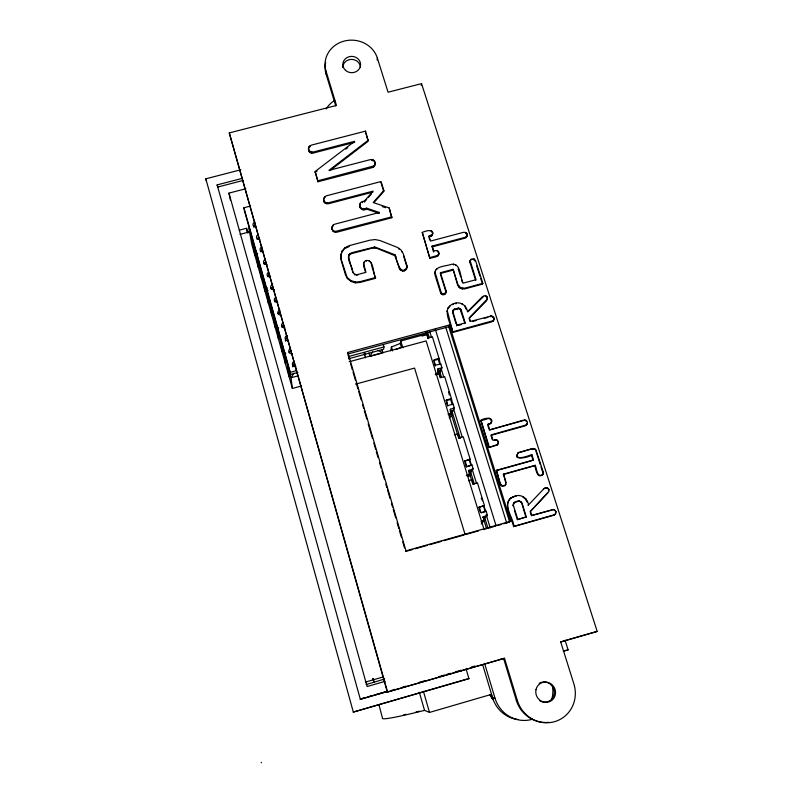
<?xml version="1.0" encoding="UTF-8"?>
<svg xmlns="http://www.w3.org/2000/svg" width="803" height="803" viewBox="0 0 803 803"><rect width="100%" height="100%" fill="white"/><g stroke="black" fill="none" stroke-linecap="round" stroke-linejoin="round"><path stroke-width="1.2" d="M324.031 198.482L323.539 199.827L324.021 197.538L326.319 195.842L381.064 181.538L383.834 190.512L373.214 202.537L389.194 207.937L391.804 217.733L336.848 232.208L335.343 232.318L332.743 230.883L331.95 227.289L333.416 224.82L334.751 224.188L379.387 212.454L379.287 213.377L366.569 209.081C359.794 213.227 356.542 201.162 364.351 201.202L373.064 191.134L328.397 202.818L325.466 202.486L323.649 200.288L324.332 202.517L325.476 203.43L328.397 203.761L372.973 192.098M332.061 229.588L331.95 227.289M331.95 228.182L332.442 225.924M332.743 230.883L332.071 228.694M333.416 224.82L332.442 226.827M333.897 231.836L332.753 229.989M335.343 232.318L335.353 231.435L333.907 230.943M352.607 271.625C352.908 266.445 344.055 256.99 351.373 253.668L372 248.207L376.818 248.288L394.905 255.675L399.894 269.597L402.554 271.073L404.14 270.952L406.459 269.216L406.93 265.572L403.287 253.738L400.878 249.783L397.194 247.314L380.03 240.549L375.152 239.555L369.822 240.197L349.185 245.658L345.129 247.575L342.208 250.897L340.773 255.023L341.145 260.212L345.451 274.726L347.488 278.621L351.001 281.441L355.338 282.837L359.885 282.475L375.483 278.32L375.573 277.517C372.682 273.171 374.017 257.231 365.004 261.015C361.641 264.006 364.883 268.694 365.536 272.107M342.208 250.897L341.104 254.842M342.911 250.917L345.129 247.575M348.482 256.789L349.014 254.571L351.423 252.815L374.71 246.983L395.046 254.832C396.541 258.857 400.366 278.089 407.081 267.018M347.488 278.621L341.165 259.369L340.773 255.023M348.612 258.225L348.522 255.946M348.974 255.414L349.014 254.571M349.978 254.32L350.018 253.467M351.001 281.441L351.052 280.638L347.528 277.818M347.85 352.427L347.749 354.063L448.757 326.751L449.379 324.984L347.85 352.427L405.977 550.868L405.565 551.5M352.939 272.739L348.653 257.392M354.796 274.957L352.989 271.926M359.754 207.104L359.684 204.745M360.166 203.4L359.614 205.678M365.485 132.204L365.556 131.13L311.253 145.152L308.944 146.819L308.513 149.177M355.338 282.837L355.398 282.044L351.052 280.638M360.427 208.348L359.814 206.16M356.251 275.429L356.311 274.616L354.856 274.144M361.591 209.262L361.661 208.328L360.487 207.415M362.384 202.647L362.454 201.704M357.747 275.319L357.807 274.506L365.927 272.347L363.558 263.464M363.026 209.724L363.097 208.8L361.661 208.328M365.556 131.13L368.246 141.198L329.903 170.617M364.351 201.202L364.281 202.145L366.65 199.405M364.502 209.623L364.582 208.69L366.65 208.148L379.387 212.454M377.169 60.004L377.33 58.007A26.67 24.481 2.4 0 0 344.417 41.033A26.67 24.481 2.4 0 0 326.018 71.055L326.038 73.986L335.714 105.866M366.569 209.081L366.65 208.148M371.689 160.54L371.779 159.516L370.273 159.626L328.929 170.366L368.326 140.134M363.629 265.773L363.699 264.94M364.03 262.099L363.478 264.297M373.144 161.012L373.234 159.988L371.779 159.516M354.665 142.342L313.321 153.032C311.122 153.654 308.352 151.968 308.593 149.519L310.39 151.677L313.29 151.998L354.715 141.288L315.117 171.511L317.888 181.769L372.321 167.606L373.696 166.974L373.786 165.97C375.914 164.485 375.543 161.082 373.234 159.988M374.328 161.925L374.419 160.911M373.696 166.974L374.77 164.896M375.111 162.176L374.67 165.91M366.298 261.216L366.369 260.383M375.152 164.585L375.242 163.571M369.239 261.537L369.33 260.694M370.404 262.461L370.484 261.627M371.096 263.786L371.187 262.952M374.62 247.846L374.71 246.983M364.783 355.588L365.064 353.21M373.947 202.557L383.724 191.475L383.834 190.512M389.194 207.937L391.804 217.733M421.254 85.56L421.555 83.632L388.07 92.215L377.33 58.007M394.905 255.675L395.046 254.832M395.769 257.111L395.909 256.267M398.94 249.141L399.081 248.288M383.282 344.547L383.995 346.936L383.603 349.265L348.562 358.75M399.232 268.403L399.372 267.58M402.203 252.503L402.343 251.65M399.894 269.597L400.035 268.784M401.068 270.561L401.219 269.738M402.554 271.073L402.704 270.26M404.14 270.952L404.3 270.139M405.495 270.31L405.656 269.497M406.93 265.572L406.92 267.841M390.7 350.831L391.442 347.026L400.245 343.433L400.787 341.004L427.116 333.877L428.059 338.675L426.032 331.89M406.459 269.216L406.619 268.393M432.697 232.338L432.586 234.235C433.75 228.172 424.928 231.184 422.258 232.428L429.866 258.305C432.988 257.231 439.853 257.442 438.93 252.413C438.197 250.195 435.487 250.295 433.72 251.108L433.51 251.961L432.155 246.079L465.349 237.266L466.944 236.042M432.265 235.209L432.476 234.325L429.013 236.052L428.802 236.935L431.602 235.992L432.797 233.352M431.181 231.696L431.392 230.802M430.689 236.433L430.89 235.56M432.004 232.348L432.215 231.455M431.602 235.992L431.813 235.108M429.866 258.305L422.258 232.428M437.404 251.71L437.625 250.857M436.892 256.438L439.04 253.427M438.217 252.363L438.438 251.51M437.836 255.996L438.057 255.143M438.498 255.224L438.709 253.266M434.764 272.89L434.985 272.076L441.309 293.005L443.156 293.978L445.846 292.673C445.444 295.323 441.248 295.384 440.586 292.844L434.985 274.917C433.319 265.703 445.976 266.466 451.527 264.267C461.374 262.993 459.808 277.547 463.221 283.138L476.018 279.705L470.237 260.955M435.407 270.942L435.627 270.129M436.742 269.376L436.962 268.553M426.855 334.761L427.116 333.877M527.42 423.04L526.708 424.586C528.625 422.669 526.296 419.236 523.777 420.049L489.278 430.006L523.365 420.571M440.586 292.844L440.817 292.071M543.932 488.676L528.063 505.398L528.494 505.047C527.852 497.8 520.143 493.213 513.589 496.635C500.67 501.714 511.882 518.106 513.569 526.638L553.638 515.315L555.295 513.98L555.957 511.501L553.468 509.393L531.295 515.636L552.996 509.734M554.622 514.823L555.776 513.649L555.957 511.501M441.078 293.778L441.309 293.005M441.911 294.44L442.142 293.667M442.915 294.751L443.156 293.978M514.301 502.548L513.037 505.88C512.163 501.584 520.334 499.054 521.99 503.12L526.336 516.901L517.353 519.641L514.472 510.467M443.979 294.661L444.22 293.888M503.531 474.151L505.699 482.683L505.519 484.801L506.081 482.282L503.531 474.151L535.24 465.288C536.685 468.179 536.816 477.665 542.336 474.974C536.976 478.919 535.782 468.711 534.808 465.72L535.24 465.288M531.405 455.06L533.102 460.38L533.533 459.938L531.837 454.598L531.405 455.06C528.745 457.931 509.845 460.882 518.969 452.38L532.811 448.526L535.812 449.469L543.24 472.013L543.039 474.141L541.884 475.396M531.837 454.598C529.348 455.431 513.458 461.926 518.005 452.862M453.424 264.92L453.685 264.097M444.932 294.209L445.173 293.436M446.046 290.666L445.926 292.483L446.046 290.666L440.425 272.719L453.123 269.326L457.931 284.553L460.611 287.685L464.817 288.167L482.834 283.329L475.547 260.563C474.262 256.94 468.872 259.269 470.066 262.782L475.717 280.498M491.827 421.264L491.165 422.82C494.126 416.456 483.627 417.941 480.927 420.29L488.937 447.502L497.137 445.013L498.492 442.694L496.997 439.954L492.972 440.225L491.295 434.855L526.447 424.897L525.072 425.901L490.954 435.356L492.289 439.642M482.834 283.329L482.523 284.111L464.535 288.95L460.34 288.468L457.67 285.336L453.123 269.326M455.482 265.582L455.733 264.759M465.539 233.402L465.82 232.509L463.753 232.268L430.579 241.061L429.013 236.052M513.569 526.638L513.97 526.336C513.308 517.463 502.658 506.161 510.658 498.111M466.362 234.044L466.643 233.161L465.82 232.509M431.944 246.943L465.078 238.14C467.015 237.547 467.878 234.767 466.643 233.161M466.854 234.928L467.125 234.044M466.011 237.688L466.292 236.815M493.443 320.618L493.975 317.888L491.587 315.92L470.488 321.411L469.323 317.737L487.511 298.887L486.939 296.578L485.082 295.534L482.573 296.518L467.456 311.815C466.834 304.839 459.326 300.784 453.113 303.925C440.807 308.884 451.296 324.131 452.932 332.402L491.827 321.862L493.443 320.618L494.096 318.921M466.673 236.915L467.256 235.068M542.918 473.519L542.587 474.553L543.039 474.141M455.923 323.519L452.511 311.945L453.755 309.456L458.834 308.081L461.193 309.998L465.248 322.896L456.917 325.145L456.656 325.857M445.605 293.446L446.167 291.71M447 311.353L447.241 310.62L452.932 332.402M448.225 307.679L447.984 308.422L450.021 306.053M458.664 287.153L458.925 286.37M452.862 304.678L453.113 303.925M460.34 288.468L460.611 287.685M452.511 311.945L452.762 311.213L456.917 325.145M453.083 310.239L452.822 310.972L453.755 309.456M469.956 261.788L470.548 259.991M471.21 259.218L470.267 260.824M452.621 312.979L452.872 312.247M455.853 303.875L456.114 303.122M470.066 262.782L470.357 261.949M453.494 310.199L454.709 308.994M428.32 337.802L432.365 336.708L439.05 358.369L433.971 359.754L435.367 365.997L434.032 361.651M462.398 289.12L462.679 288.337M435.648 365.194L440.727 363.809L440.435 364.612L439.05 358.369M474.232 259.008L473.941 259.851L472.927 259.52M454.448 309.737L457.499 308.914L457.77 308.171M457.499 308.914L458.834 308.081M437.595 369.681L437.886 368.878L441.951 367.774L440.727 363.809M464.967 323.609L459.858 308.412M462.147 304.598L462.418 303.845M460.42 309.817L460.691 309.075M460.922 310.741L461.193 309.998M435.206 374.62L438.809 373.636L437.886 368.878M435.768 374.74L439.382 373.746L440.004 377.51M464.937 305.833L465.65 308.412M439.462 374.419L440.616 371.327L440.014 369.37M441.951 367.774L441.058 370.153L437.695 371.066M466.152 309.326L466.433 308.583M485.785 296.668L486.106 295.895M486.618 297.351L486.939 296.578M487.431 297.471L486.447 300.894L469.042 318.46M487.19 299.649L487.511 298.887M448.496 392.547L448.817 391.814L449.268 395.036M447.05 403.999L446.338 399.984L451.447 398.579L444.671 376.617L440.606 377.731L439.382 373.746M447.723 406.208L446.338 399.984M448.044 405.505L453.153 404.1L452.822 404.802L451.447 398.579M490.513 316.001L490.181 316.723L491.587 315.92M492.62 316.272L492.289 316.994L493.122 317.687L493.464 316.954M453.153 404.1L454.388 408.115L450.302 409.239L451.216 413.957L448.907 414.589M493.975 317.888L493.755 319.644M492.781 321.411L493.785 319.905M449.309 417.931L450.081 416.315L449.469 414.328M451.216 413.957L450.302 409.239M451.607 413.916L452.902 411.216L450.884 411.778M454.388 408.115L453.394 410.192L450.011 411.126M450.864 412.862L451.567 412.18L452.179 414.157L451.005 416.606L449.299 416.988M457.519 434.483L457.871 433.851L454.378 434.814M543.47 489.057L545.428 487.692L547.576 488.003L548.971 489.679L549.071 491.195L530.492 511.37L531.727 515.305M368.878 352.929L369.912 356.381L372.622 351.824M293.858 373.144L291.007 377.751L292.382 388.461L301.627 385.952M487.873 418.815L488.204 418.283M488.957 418.724L489.298 418.192M491.486 421.786L491.195 419.236M268.383 303.243L266.134 289.512L267.279 287.755M470.468 465.66L466.352 466.814L464.626 461.193L470.146 459.196L463.231 436.772L459.115 437.906L457.871 433.851M491.356 420.702L491.697 420.18M489.539 424.135L490.824 423.141L487.602 424.677M464.626 461.193L470.146 459.196M466.352 466.814L471.883 464.827L473.148 468.932L471.993 470.538L468.571 471.491M471.883 464.827L471.491 465.379L469.765 459.758M473.148 468.932L468.641 470.618L472.867 484.37L477.394 482.713L484.42 505.488L478.819 507.386L480.224 511.953M469.093 473.459L469.614 472.716L470.237 474.734L469.283 476.069M469.916 473.429L471.421 471.341L469.374 471.903M488.937 447.502L497.489 444.531L497.137 445.013M494.849 439.703L494.507 440.185L496.997 439.954M466.413 475.687L470.367 474.563L470.026 472.154L469.364 472.666M497.85 440.646L498.011 442.092L498.362 441.61M498.492 442.694L497.82 444.189L498.171 443.718M471.602 480.254L471.983 479.742L473.258 483.868M524.459 420.481L524.861 419.959M525.503 420.832L525.915 420.31M526.356 421.525L526.768 421.003M490.482 423.653L491.506 422.298M526.035 425.419L527.119 424.074M533.533 459.938L496.465 470.287L500.319 484.189C501.082 486.759 504.816 486.789 505.89 484.41M368.226 197.578L371.387 193.924M518.969 452.38L517.604 453.324M481.198 498.633L481.609 498.171L482.402 500.751M519.722 452.521L532.811 448.526M478.819 507.386L484.42 505.488M500.319 484.189L496.465 470.287M532.379 448.997L533.905 448.435M500.841 485.173L500.681 483.797M534.959 448.777L533.473 448.897M501.704 485.875L505.197 485.243L504.826 485.634M536.334 450.443L535.902 450.905L540.248 464.505M530.06 511.712L547.847 492.901M468.008 311.705L483.717 296.377M481.609 512.806L486.186 511.21L487.471 515.375L486.186 516.63L482.754 517.594M482.894 516.961L487.471 515.375M483.807 518.246L484.751 520.003L483.958 520.515L483.667 518.387M483.898 518.868L485.554 517.252L483.506 517.825M483.235 521.458L484.299 520.434M481.218 523.968L482.713 522.532L482.081 520.464M483.306 516.55L484.59 520.725L481.83 521.789M510.276 498.482L513.589 496.635M516.67 495.772L513.197 497.007M543.24 472.013L542.788 472.435L540.981 466.764M513.91 502.899L515.285 502.056M514.894 502.417L518.437 501.172M518.035 501.524L519.541 501.072M519.139 501.433L520.605 501.423M525.915 517.222L521.468 502.126M527.4 501.594L526.979 501.955L525.403 499.014L525.814 498.653M545.428 487.692L544.976 488.073L547.576 488.003M548.449 488.726L548.499 490.061L548.971 489.679M503.682 523.797L510.628 521.318L449.379 324.984M517.353 519.641L526.336 516.901M315.137 172.504L317.115 170.999M345.772 149.127L347.749 147.622M554.542 509.764L554.06 510.106L555.415 510.497M555.104 514.492L513.97 526.336M493.112 320.688L453.183 331.699M345.099 248.428L349.144 246.511M373.786 165.97L317.868 180.785L317.888 181.769M395.919 349.576L401.43 347.348L400.245 343.433M438.739 373.094L439.321 372.381L439.924 374.339L439.271 375.232M467.075 679.017L353.27 712.09L468.962 678.706L466.021 668.789M563.415 651.022L568.112 649.898L565.101 640.342M563.375 651.273L568.112 649.898M379.046 705.124L382.489 718.153A88.661 4.467 -15.9 0 0 424.546 710.374L429.505 712.432L491.597 694.314M365.285 682.118L383.282 676.919M384.657 678.947L374.258 682.169L373.234 678.555M366.158 684.517L374.258 682.169M385.189 681.315L367.132 686.535L228.945 193.121L245.869 188.725M361.27 698.791L364.883 697.747M368.406 696.723L370.896 696M374.349 694.996L387.729 691.112M387.719 691.313L360.216 699.283L388.01 691.413M471.331 667.062L474.914 666.028M391.613 690.369L395.217 689.325M402.423 687.227L406.027 686.184M419.246 682.349L425.259 680.613M438.448 676.788L444.44 675.052M446.839 674.349L450.433 673.305M455.231 671.92L461.223 670.184M326.018 71.055L336.477 105.444L229.277 132.917L387.307 692.076L504.515 658.299L517.333 700.467A30.715 29.42 63 0 0 554.702 721.636A30.715 29.42 63 0 0 573.884 683.915L560.725 641.998L597.181 631.419L421.555 83.632M560.504 641.848L563.836 641.095M563.746 640.914L597.181 631.419M387.307 692.076L504.515 658.299M481.057 521.719L484.59 520.725M405.977 550.868L510.628 521.318M406.76 551.169L412.742 549.473M415.141 548.8L427.106 545.418M429.495 544.745L441.459 541.363M443.858 540.69L464.194 534.949M466.593 534.266L478.558 530.893M483.346 529.538L495.31 526.166M497.699 525.483L501.293 524.469M486.186 511.21L480.987 512.675L479.23 506.944M466.774 475.175L470.277 474.192L470.237 474.734M468.611 474.744L470.648 474.171M496.113 470.709L531.917 460.711M468.47 480.726L471.983 479.742M503.16 474.563L534.808 465.72M480.606 420.822L486.829 419.096M489.88 423.623L487.933 424.155L489.609 429.505M446.026 400.697L451.125 399.302M448.064 414.228L451.537 413.264M449.158 414.99L452.179 414.157M437.605 372.15L440.616 371.327M435.487 373.837L439.1 372.853M349.205 361.751L426.142 340.914L484.099 529.629M298.204 375.804L291.007 377.751L248.83 228.112L251.68 243.891L292.382 388.461M369.912 356.381L381.796 353.159M433.7 360.567L438.759 359.192M355.558 384.145L414.559 368.085L465.108 534.557M472.545 321.501L476.079 320.538M484.309 318.319L487.833 317.366M457.84 325.536L461.404 324.573M422.077 336.055L425.66 335.082M297.833 372.482L290.576 374.449L290.305 372.291L296.307 370.665M349.164 356.361L383.995 346.936M440.195 273.532L452.872 270.139M270.872 288.257L273.241 287.625M430.077 257.472L437.113 255.595M375.573 277.517L359.945 281.682L355.398 282.044M277.918 313.18L280.287 312.548M263.886 263.545L266.245 262.922M267.369 275.881L269.728 275.248M239.244 230.18L246.521 228.273L247.876 233.101M249.613 231.294L247.204 231.926L246.521 228.273M240.037 234.356L249.743 231.806M256.96 239.053L259.309 238.441M260.413 251.279L262.762 250.656M391.924 216.82L335.353 231.435M290.576 374.449L244.503 210.998L243.911 207.756L249.914 206.19M206.371 181.036L205.819 178.818L240.9 169.754M243.148 180.444L217.643 187.059L217.151 184.881L242.446 178.326M356.311 274.616L357.807 274.506M363.097 208.8L364.582 208.69M500.44 659.273L501.383 659.213M460.882 670.746L461.605 670.746M468.279 678.665L468.962 678.706M503.561 658.37L516.299 700.306L517.333 700.467M490.753 696.492L492.199 696.723L493.443 698.51L491.978 698.269L489.75 694.575L491.195 694.786L492.199 696.723M482.633 664.573L492.6 697.817L495.019 698.219A30.554 29.37 64.4 0 0 532.248 719.297M458.573 308.824L459.587 309.155M382.238 206.562L385.651 207.716M377.982 350.379L382.991 352.838L381.957 349.385M285.808 353.44L283.82 352.266L285.456 363.859M278.681 328.176L276.704 327.002L278.581 339.458M257.663 253.678L255.705 252.513L258.315 267.479M266.134 289.512L268.102 290.686M522.783 496.906L525.403 499.014M490.001 419.076L490.854 419.768M501.202 484.781L502.066 485.484M520.193 501.775L521.057 502.487M491.978 698.269L493.423 699.865M474.764 260.503L475.256 261.397M476.711 265.934L479.983 276.162M480.706 278.44L482.523 284.111M458.132 268.734L460.721 276.915M461.464 279.253L462.578 282.756M469.323 319.383L469.906 321.21M530.371 512.695L530.984 514.653M432.155 246.079L433.72 251.108M513.428 505.529L517.754 519.32M429.123 237.939L429.746 239.936M487.943 425.741L488.937 428.943M440.576 274.726L445.806 291.439M480.927 420.29L489.268 447.03M448.757 326.751L509.664 522.111M445.705 327.072L506.823 523.436M435.286 329.17L496.134 525.905M483.998 505.93L485.755 511.641M429.655 331.308L431.502 337.3M438.016 358.539L439.432 363.127M441.098 368.457L443.688 376.848M450.704 399.613L452.179 404.401M453.283 407.994L462.147 436.752M469.283 459.989L470.648 464.315M472.124 469.103L476.55 483.486M483.667 506.643L485.042 511.049M486.156 514.643L490.211 527.822M427.507 331.86L429.354 337.842M439.673 371.377L441.52 377.37M452.209 412.1L460.32 438.438M470.638 471.973L474.322 483.948M484.651 517.483L487.963 528.264M365.827 133.328L367.904 140.073M380.963 182.522L383.724 191.475M403.507 255.766L406.408 265.221M469.012 470.076L470.367 474.563M437.896 370.665L438.809 373.636M451.457 414.559L458.824 438.518M483.888 519.993L486.467 528.374M464.987 460.631L466.724 466.262M467.958 474.513L468.591 476.54M400.787 341.004L402.825 347.749M371.438 264.9L375.142 277.206M391.442 347.026L392.617 350.921M484.53 663.278L495.019 698.219M315.117 171.511L317.868 180.785M364.13 353.37L365.445 357.817M348.101 355.267L349.164 358.881M350.57 363.689L352.336 369.711M353.039 372.12L355.508 380.552M356.211 382.951L357.977 388.973M358.68 391.382L361.149 399.814M362.554 404.622L363.618 408.235M364.321 410.644L366.79 419.076M368.196 423.884L372.431 438.338M373.837 443.156L375.603 449.168M376.306 451.577L378.062 457.6M379.478 462.418L381.244 468.43M381.947 470.839L384.416 479.271M385.821 484.089L386.885 487.692M387.588 490.101L390.057 498.533M391.462 503.351L392.516 506.964M393.229 509.363L395.698 517.794M397.104 522.612L398.87 528.625M399.573 531.034L401.329 537.056M402.745 541.874L404.511 547.897M423.402 691.293L429.505 712.432M419.347 692.337L424.546 710.374M229.277 132.917L387.628 692.196M243.911 207.756L290.305 372.291M372.843 678.485L373.515 680.874M217.151 184.881L360.366 699.423M205.819 178.818L353.39 712.291M228.945 193.121L230.441 200.248M261.256 762.288L261.366 762.85M252.262 240.288L254.993 255.665M259.168 264.789L261.658 279.354M262.641 277.125L265.02 291.278M269.637 301.958L271.775 315.268M273.161 314.445L275.168 327.333M280.257 339.609L282.014 351.634M287.404 364.984L288.909 376.135M308.472 148.133L308.633 150.562M323.529 198.873L323.659 201.242M309.255 150.773L309.296 151.807M308.944 146.819L308.984 147.862M309.908 145.765L309.948 146.808M310.39 151.677L310.43 152.711M311.795 152.118L311.835 153.152M324.322 201.563L324.332 202.517M324.994 196.454L325.004 197.408M325.466 202.486L325.476 203.43M326.891 202.938L326.891 203.882M419.407 711.187A82.147 4.135 -15.9 0 1 416.024 712M406.017 714.289A82.147 4.135 -15.9 0 1 403.839 714.76M552.404 685.601A30.554 29.37 64.4 0 1 551.46 700.286M517.915 719.518A30.112 28.948 64.6 0 1 492.6 697.817M326.138 108.917A26.87 24.913 2.4 0 1 334.841 100.345M342.751 67.552A8.843 8.12 2.4 0 1 351.463 59.372A8.843 8.12 2.4 0 1 360.447 67.422M544.002 681.978A10.178 9.756 63.1 0 1 554.09 694.565A10.178 9.756 63.1 0 1 539.957 700.878M539.154 683.393A10.178 9.756 63.1 0 1 543.149 682.028M326.038 73.986A26.549 24.371 2.4 0 1 325.627 62.403M548.79 722.309A30.544 29.269 63.1 0 1 516.299 700.306M295.926 366.569A2.79 2.7 -4.5 0 1 292.503 364.692A2.79 2.7 -4.5 0 1 294.45 361.37M292.252 353.601A2.78 2.68 -4.6 0 1 289.542 349.134M288.588 340.683A2.77 2.67 -4.7 0 1 285.185 338.826A2.77 2.67 -4.7 0 1 287.133 335.534M284.955 327.825A2.77 2.66 -4.8 0 1 282.265 323.408M279.896 315.047A2.76 2.65 -4.9 0 1 279.876 309.928M277.718 302.289A2.76 2.64 -5 0 1 275.048 297.903M274.124 289.602A2.75 2.62 -5 0 1 270.752 287.785A2.75 2.62 -5 0 1 272.689 284.543M270.551 276.975A2.74 2.61 -5.1 0 1 267.891 272.629M266.987 264.408A2.74 2.6 -5.1 0 1 263.635 262.591A2.74 2.6 -5.1 0 1 265.562 259.389M262.029 251.901A2.73 2.59 -5.1 0 1 262.029 246.892M259.911 239.424A2.73 2.58 -5.2 0 1 257.281 235.128M256.398 227.018A2.72 2.57 -5.2 0 1 253.065 225.231A2.72 2.57 -5.2 0 1 254.993 222.07M292.764 366.901A2.77 2.68 -4.6 0 1 294.701 363.598M289.11 352.647A2.76 2.67 -4.7 0 1 291.057 350.74M285.497 341.215A2.75 2.65 -4.8 0 1 287.434 337.943M281.883 327.082A2.75 2.64 -4.8 0 1 283.82 325.195M278.3 314.385A2.74 2.63 -4.9 0 1 280.227 312.508M274.726 301.737A2.74 2.62 -5 0 1 276.654 299.87M271.163 289.15A2.73 2.61 -5 0 1 273.09 287.293M267.62 276.623A2.72 2.6 -5.1 0 1 269.547 274.767M264.097 264.147A2.72 2.58 -5.1 0 1 266.014 262.3M260.584 251.72A2.71 2.57 -5.2 0 1 262.501 249.894M257.783 238.2A2.71 2.56 -5.2 0 1 258.998 237.527M253.607 227.048A2.7 2.55 -5.2 0 1 255.515 225.221M535.982 689.707A10.238 9.807 63 0 0 548.68 701.963A10.238 9.807 63 0 0 552.303 684.919A10.238 9.807 63 0 0 535.982 689.707M345.531 70.363A8.893 8.16 2.4 0 0 360.336 66.569A8.893 8.16 2.4 0 0 349.265 56.672A8.893 8.16 2.4 0 0 345.531 70.363"/></g></svg>
